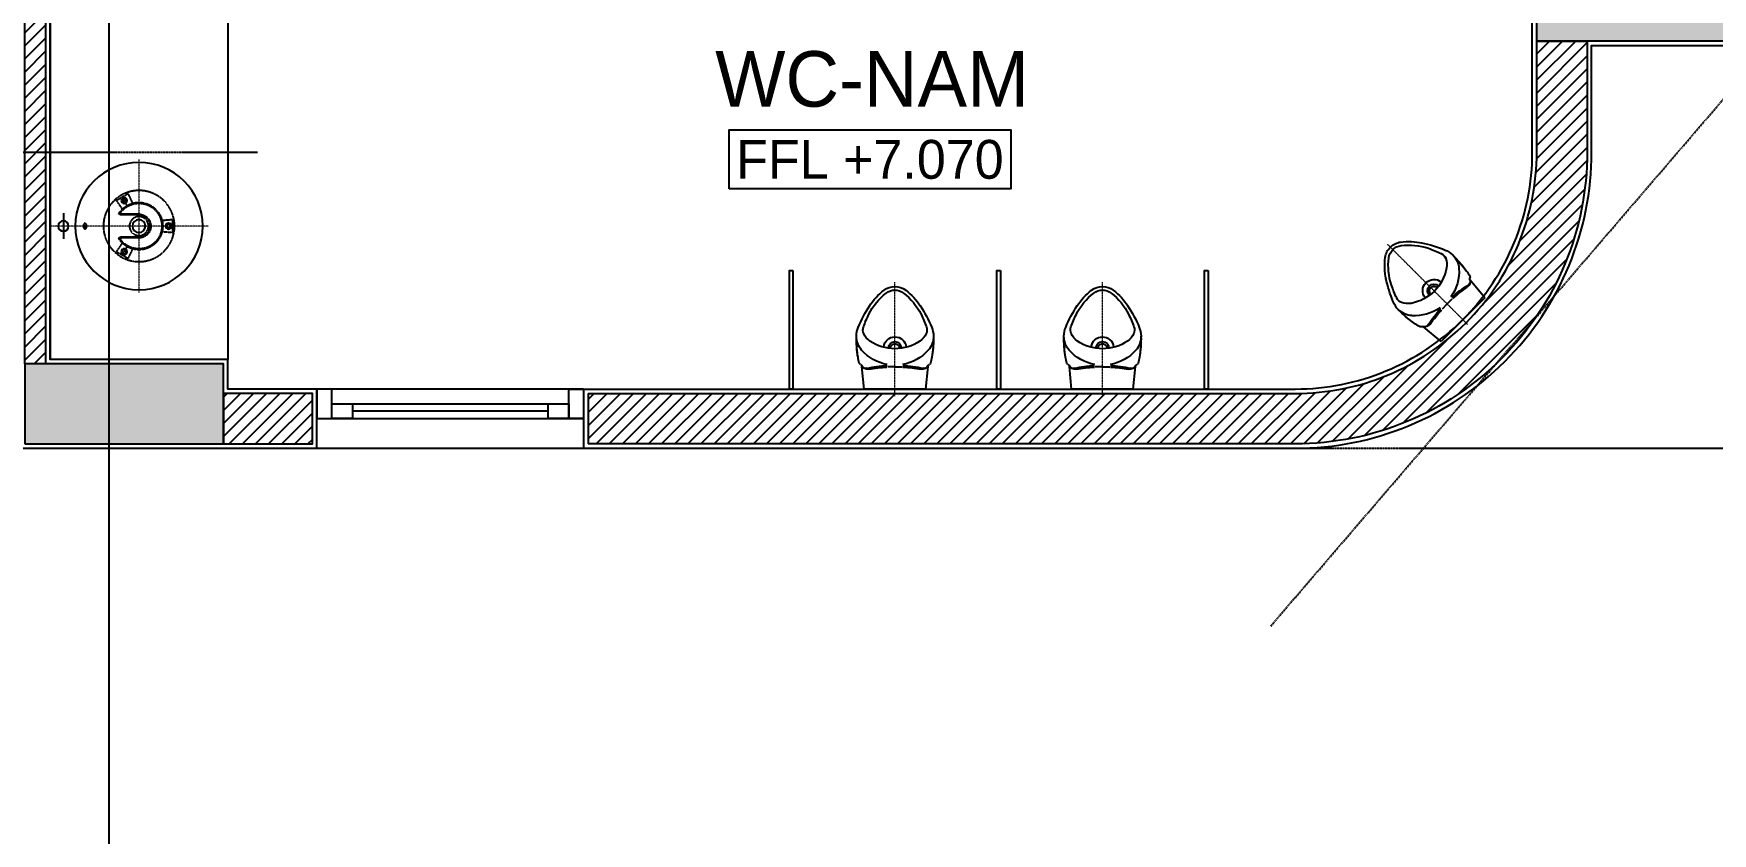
# Model space of a CAD drawing. Header units: inches. Extents: x 1721084 to 1854744, y 225101 to 488646.
# Drawn here: x 1830160 to 1835823, y 299326 to 302026 of the extents above; entities that cross this region are included whole.
import ezdxf
from ezdxf.enums import TextEntityAlignment as Align

# ---------------------------------------------------------------- set-up
doc = ezdxf.new("R2010")
doc.units = ezdxf.units.IN
doc.header["$MEASUREMENT"] = 0
doc.set_wipeout_variables(frame=1)
for name, pattern in [('X-PL-T3$0$X-GRID-TYPICAL$0$CENTER2', [1.125, 0.75, -0.125, 0.125, -0.125]), ('X-PL-T3$0$X-PL-T3$0$DASHED', [0.75, 0.5, -0.25]), ('X-PL-T3$0$X-WC-ME_3_5$0$CENTER', [6, 3, -1, 1, -1]), ('X-PL-T3$0$X-WC-ME_3_5$0$DASHED', [0.75, 0.5, -0.25])]:
    doc.linetypes.add(name, pattern=pattern)
for name, color, linetype in [('X-PL-T3$0$A-XREF', 250, 'Continuous'), ('X-PL-T3$0$X-GRID-TYPICAL$0$A-GRID', 250, 'X-PL-T3$0$X-GRID-TYPICAL$0$CENTER2'), ('X-PL-T3$0$X-PL-T3$0$A-ANNO-RNAM', 250, 'Continuous'), ('X-PL-T3$0$X-PL-T3$0$A-FLOR-WALL', 250, 'Continuous'), ('X-PL-T3$0$X-PL-T3$0$A-FLOR-WALL-FNSH', 250, 'Continuous'), ('X-PL-T3$0$X-PL-T3$0$A-XREF', 250, 'Continuous'), ('X-PL-T3$0$X-PL-T3$0$CGXD', 250, 'Continuous'), ('X-PL-T3$0$X-PL-T3$0$I-ANNO-LEVL-PLAN', 250, 'Continuous'), ('X-PL-T3$0$X-WC-ME_3_5$0$A-FLOR-PATT', 250, 'Continuous'), ('X-PL-T3$0$X-WC-ME_3_5$0$A-FLOR-WALL', 7, 'Continuous'), ('X-PL-T3$0$X-WC-ME_3_5$0$A-FLOR-WALL-FNSH', 16, 'Continuous'), ('X-PL-T3$0$X-WC-ME_3_5$0$A-FLOR-WALL-PART', 33, 'Continuous'), ('X-PL-T3$0$X-WC-ME_3_5$0$A-FLOR-WDW', 32, 'Continuous'), ('X-PL-T3$0$X-WC-ME_3_5$0$A-FURN-EQPM', 49, 'Continuous'), ('X-PL-T3$0$XREF2$0$A-FLOR-COLS-CONC', 250, 'Continuous'), ('X-PL-T3$0$XREF2$0$A-FLOR-PATT', 250, 'Continuous')]:
    doc.layers.add(name, color=color, linetype=linetype)
doc.styles.add('X-PL-T3$0$X-PL-T3$0$SYMBTEXT', font='VAVON_.TTF')

# ---------------------------------------------------------------- blocks, each defined once
blk = doc.blocks.new('X-PL-T3$0$X-GRID-TYPICAL')
at = {"layer": 'X-PL-T3$0$X-GRID-TYPICAL$0$A-GRID', "ltscale": 8}
for p, q in [((15100, -3650), (15100, 14420)), ((-3600, 0), (15600, 0)), ((-3600, -1000), (30944.3, -1000))]:
    blk.add_line(p, q, dxfattribs=at)
blk = doc.blocks.new('X-PL-T3$0$XREF2')
at = {"layer": 'X-PL-T3$0$XREF2$0$A-FLOR-PATT'}
h = blk.add_hatch(dxfattribs=at)
h.set_pattern_fill('!BTCT', color=250, scale=20, pattern_type=2)
h.set_pattern_definition([(50, (0, 0), (143.45204, -12.55043), [15, -165]), (355, (0, 0), (-27.7503, 150.4384), [12, -132]), (100.4514, (11.95, -1.05), (115.7019, 137.8879), [12.74804, -140.2284]), (46.1842, (0, 40), (213.4482, -33.1038), [22.5, -247.5]), (96.6356, (17.79, 37.24), (186.9325, 194.8236), [19.122, -210.3426]), (351.1842, (0, 40), (186.9324, 194.8237), [18, -198]), (21, (20, 30), (119.3814, -80.5238), [15, -165]), (326, (20, 30), (48.6631, 145.03), [12, -132]), (71.4514, (29.95, 23.29), (168.0445, 64.5061), [12.74804, -140.2284]), (37.5, (0, 0), (2.43197, 66.57877), [0, -130.4, 0, -134, 0, -132.5]), (7.5, (0, 0), (52.6139, 78.88234), [0, -76.4, 0, -127.4, 0, -50.5]), (327.5, (-44.6, 0), (106.76449, -4.51097), [0, -50, 0, -156, 0, -207]), (317.5, (-64.6, 0), (116.63723, 20.021), [0, -65, 0, -103.6, 0, -147]), (45, (0, 0), (-60.10408, 60.10408), []), (45, (0, 24.5), (-60.10408, 60.10408), [])])
h.paths.add_polyline_path([(20685, 3915), (20685, 4285), (20415, 4285), (20415, 3915)])
h.paths.add_polyline_path([(19915, 685), (19915, 374.6), (20685, 374.6), (20685, 685)])
h.paths.add_polyline_path([(15485, -985), (15485, -715), (14815, -715), (14815, -985)])
h.paths.add_polyline_path([(15385, 4285), (15015, 4285), (15015, 3915), (15385, 3915)])
h.paths.add_polyline_path([(8785, 5465), (8785, 5935), (8315, 5935), (8315, 5465)])
h.paths.add_polyline_path([(300, 385), (15, 385), (15, 15), (300, 15)])
h.paths.add_polyline_path([(4265, -985), (4735, -985), (4735, -715), (4265, -715)])
h.paths.add_polyline_path([(8515, -985), (8785, -985), (8785, -615), (8515, -615)])
h.paths.add_polyline_path([(15, 5465), (485, 5465), (485, 5935), (15, 5935)])
h.paths.add_polyline_path([(285, 11335), (15, 11335), (15, 10965), (285, 10965)])
h.paths.add_polyline_path([(8785, 11336.6), (8515, 11352.5), (8515, 10965), (8785, 10965)])
h.paths.add_polyline_path([(4735, 11575.6), (4265, 11603.3), (4265, 11315), (4735, 11315)])
h.paths.add_polyline_path([(20685, 10634.3), (20415, 10650.2), (20415, 10215), (20685, 10215)])
h.paths.add_polyline_path([(15485, 10941.1), (15015, 10968.9), (15015, 10665), (15485, 10665)])
h.paths.add_polyline_path([(25585, 10345.1), (25415, 10355.1), (25415, 10060.1), (25585, 10060.1)])
at = {"layer": 'X-PL-T3$0$XREF2$0$A-FLOR-COLS-CONC'}
for points in [[(19915, 685), (20685, 685), (20685, 374.6), (19915, 374.6)], [(14815, -985), (15485, -985), (15485, -715), (14815, -715)]]:
    blk.add_lwpolyline(points, close=True, dxfattribs=at)
blk = doc.blocks.new('X-PL-T3$0$X-PL-T3$0$IDEN-ELEV-PLAN')
blk.add_wipeout([(-6.333, -1.333), (-6.333, 1.333), (6.333, 1.333), (6.333, -1.333)])
blk.add_lwpolyline([(-6.333, -1.333), (-6.333, 1.333), (6.333, 1.333), (6.333, -1.333)], close=True)
at = {"color": 2, "style": 'X-PL-T3$0$X-PL-T3$0$SYMBTEXT'}
blk.add_attdef('EL0.000', text='', height=2, dxfattribs=at).set_placement((0, 0), align=Align.MIDDLE)
blk = doc.blocks.new('X-PL-T3$0$X-WC-ME_3_5$0$mb tieu nam')
for p, q in [((104, 0), (-104, 0)), ((104, 0), (111.5, -76.5)), ((-104, 0), (-111.5, -76.5)), ((0, -75), (-24.5, -75)), ((0, -75), (24.5, -75))]:
    blk.add_line(p, q)
at = {"linetype": 'X-PL-T3$0$X-WC-ME_3_5$0$CENTER', "lineweight": 13, "ltscale": 0.3}
blk.add_line((0, 24), (0, -360.3), dxfattribs=at)
for centre, radius, start, end in [((270, -172.7), 400, 170.5516, 180.8922), ((270, -172.7), 400, 170.5516, 179.4216), ((72.7, -139.9), 200, 164.7074, 170.5516), ((-114.4, -88.7), 6, 111.2183, 164.7074), ((-119.5, -75.7), 8, 291.2183, 354.3811), ((0, -230.5), 150, 99.9348, 138.5524), ((-92.1, -89.5), 22.7, 79.8336, 153.2684), ((-98, -84.7), 15, 77.3749, 141.0264), ((0, 353.1), 433.6, 257.3749, 266.4822), ((0, 424.1), 499.1, 259.8336, 266.898), ((0, -230.5), 150, 41.4561, 80.0777), ((-0.1, 353.1), 433.6, 273.5248, 282.6335), ((-0.1, 424.1), 499.1, 273.1092, 280.1749), ((92.1, -89.5), 22.7, 26.74, 100.1749), ((98.1, -84.6), 15, 38.982, 102.6335), ((119.5, -75.7), 8, 185.6274, 248.7901), ((114.4, -88.7), 6, 15.301, 68.7901), ((-72.7, -139.9), 200, 9.4569, 15.301), ((-270, -172.8), 400, 0.5869, 9.4569), ((-270, -172.8), 400, 359.1163, 9.4569), ((-59.9, -177.6), 70, 138.5524, 180.8359), ((-50.6, -211.6), 60, 124.2435, 155.7647), ((0, -286), 150, 90, 124.2435), ((0, -138), 38, 184.3369, 186.197), ((0, -138), 38, 186.197, 270.0256), ((0, -138), 22, 179.0277, 180.0885), ((0, -138), 22, 179.0155, 180), ((0, -138), 22, 180.0885, 270.0443), ((0, -138), 15, 175.22, 180), ((0, -138), 15, 175.2069, 180), ((0, -138), 15, 180, 270.0649), ((0, -286), 150, 55.765, 90.0085), ((0, -138), 22, 269.9642, 359.9199), ((0, -138), 15, 269.9435, 0.0085), ((0, -138), 38, 269.9828, 353.8115), ((0, -138), 15, 0.0085, 4.8016), ((0, -138), 15, 0.0085, 4.7884), ((0, -138), 22, 0.0085, 0.9929), ((0, -138), 22, 359.9199, 0.9807), ((0, -138), 38, 353.8115, 355.6716), ((50.7, -211.6), 60, 24.2438, 55.765), ((60, -177.5), 70, 359.1725, 41.4561), ((-49.9, -177.7), 80, 180.8922, 202.4254), ((278.2, -42.3), 435, 202.4254, 213.4098), ((-78, -199.3), 30, 155.7647, 199.8317), ((291.7, -66), 423, 199.8317, 206.1507), ((-278.1, -42.2), 435, 326.5792, 337.5636), ((-291.7, -65.9), 423, 333.8383, 340.1573), ((78, -199.3), 30, 340.1768, 24.2438), ((78, -199.3), 30, 340.1573, 24.2243), ((50, -177.7), 80, 337.5831, 359.1163), ((50, -177.7), 80, 337.5636, 359.0968), ((94.2, -162.9), 203, 206.1507, 232.5678), ((94.2, -162.9), 215, 212.9322, 232.5678), ((-94.2, -162.9), 203, 307.4212, 333.8383), ((-94.2, -162.9), 215, 307.4212, 327.0568), ((0, -286), 60, 232.5678, 270), ((0, -286), 48, 232.5678, 270), ((0, -286), 48, 269.989, 307.4212), ((0, -286), 60, 269.989, 307.4212)]:
    blk.add_arc(centre, radius, start, end)
blk = doc.blocks.new('X-PL-T3$0$X-WC-ME_3_5$0$lavabo am plan')
at = {"linetype": 'X-PL-T3$0$X-WC-ME_3_5$0$CENTER', "lineweight": 13, "ltscale": 0.3}
for p, q in [((0, 235), (0, -295.7)), ((225, 0), (-225, 0))]:
    blk.add_line(p, q, dxfattribs=at)
at = {"linetype": 'X-PL-T3$0$X-WC-ME_3_5$0$DASHED'}
for p, q in [((-22.5, 113.5), (-19.5, 77.6)), ((22.5, 113.5), (-22.5, 113.5)), ((19.5, 77.6), (22.5, 113.5)), ((-40, 0), (-40, -58.2)), ((-37.5, 0), (-37.5, -63.7)), ((-76.9, -21.9), (-109.5, -37.2)), ((-109.5, -37.2), (-87, -76.2)), ((-66.7, -38.5), (-98.3, -56.7)), ((-87, -76.2), (-57.4, -55.7)), ((37.5, 0), (37.5, -63.7)), ((40, 0), (40, -58.2)), ((57.4, -55.7), (87, -76.2)), ((66.7, -38.5), (98.3, -56.7)), ((109.5, -37.2), (76.9, -21.9)), ((87, -76.2), (109.5, -37.2))]:
    blk.add_line(p, q, dxfattribs=at)
for p, q in [((0, -187), (0, -177)), ((43.6, -255), (-43.6, -255))]:
    blk.add_line(p, q)
for centre, radius in [((0, 0), 215), ((0, 99.9), 10), ((0, 0), 22), ((-86.5, -49.9), 10), ((86.5, -49.9), 10), ((0, -255), 17.5)]:
    blk.add_circle(centre, radius)
for radius in [120, 32]:
    blk.add_circle((0, 0), radius, dxfattribs=at)
for centre, radius, start, end in [((0, 0), 80, 303.0966, 236.9034), ((0, 0), 77, 307.0664, 232.9336), ((0, 0), 40, 0, 180), ((0, 0), 37.5, 0, 180), ((-44, -58.2), 4, 232.9336, 0), ((-41.5, -63.7), 4, 236.9034, 0), ((41.5, -63.7), 4, 180, 303.0966), ((44, -58.2), 4, 180, 307.0664)]:
    blk.add_arc(centre, radius, start, end, dxfattribs=at)
blk.add_arc((0, -200.3), 17.3, 63.2447, 116.7553)
for centre, major_axis, ratio in [((0, 99.9), (7.5, 0), 0.733333), ((-86.5, -49.9), (3.75, -6.5), 0.733333), ((86.5, -49.9), (3.75, 6.5), 0.733333), ((0, -182), (9.5, 0), 0.526316)]:
    blk.add_ellipse(centre, major_axis=major_axis, ratio=ratio)
blk = doc.blocks.new('*U388')
at = {"color": 0, "ltscale": 40}
for p, q in [((-600, 100), (300, 100)), ((300, 0), (-600, 0))]:
    blk.add_line(p, q, dxfattribs=at)
at = {"ltscale": 40}
for p, q in [((180, 75), (-480, 75)), ((-480, 50), (180, 50))]:
    blk.add_line(p, q, dxfattribs=at)
at = {"color": 0, "lineweight": -2}
for points in [[(-600, 100), (-550, 100), (-550, 0), (-600, 0)], [(300, 100), (250, 100), (250, 0), (300, 0)]]:
    blk.add_lwpolyline(points, close=True, dxfattribs=at)
at = {"ltscale": 40}
for points in [[(-550, 50), (-480, 50), (-480, 100), (-550, 100)], [(180, 50), (250, 50), (250, 100), (180, 100)]]:
    blk.add_lwpolyline(points, close=True, dxfattribs=at)
blk = doc.blocks.new('X-PL-T3$0$X-WC-ME_3_5')
at = {"layer": 'X-PL-T3$0$X-WC-ME_3_5$0$A-FLOR-PATT'}
h = blk.add_hatch(dxfattribs=at)
h.set_pattern_fill('ANSI31', color=250, scale=250)
h.paths.add_polyline_path([(13685, 2485), (13585, 2485), (13585, 2415), (13685, 2415)])
h.paths.add_polyline_path([(15675, 2485), (14625, 2485), (14625, 2415), (15415, 2415), (15415, 1185), (14815, 1185), (14815, -715), (14885, -715), (14885, 1115), (15485, 1115), (15485, 2415), (15675, 2415)])
h.paths.add_polyline_path([(17779, 2085), (16785, 2085), (16785, 2885), (16715, 2885), (16715, 2485), (16615, 2485), (16615, 2415), (16715, 2415), (16715, 615), (16785, 615), (16785, 2015), (17709, 2015), (17709, 615), (19915, 615), (19915, 685), (17779, 685)])
h.paths.add_polyline_path([(20685, 2085), (20515, 2085), (20515, 685), (20685, 685)])
h = blk.add_hatch(dxfattribs=at)
h.set_pattern_fill('ANSI31', color=250, scale=250)
h.paths.add_polyline_path([(20085, 374.6), (19915, 374.6), (19915, 0, -0.414214), (19100, -815), (16715, -815), (16715, -985), (19100, -985, 0.414214), (20085, 0)])
h = blk.add_hatch(dxfattribs=at)
h.set_pattern_fill('ANSI31', color=250, scale=250)
h.paths.add_polyline_path([(15785, -815), (15485, -815), (15485, -985), (15785, -985)])
at = {"layer": 'X-PL-T3$0$X-WC-ME_3_5$0$A-FLOR-WALL'}
for points in [[(14815, -715), (14815, 1185), (15415, 1185), (15415, 2415), (14625, 2415), (14625, 2485), (15675, 2485), (15675, 2415), (15485, 2415), (15485, 1115), (14885, 1115), (14885, -715), (14815, -715)], [(16715, -815), (16715, -985)]]:
    blk.add_lwpolyline(points, dxfattribs=at)
for points in [[(19915, 0), (19915, 374.6), (20085, 374.6), (20085, 0, -0.414214), (19100, -985), (16715, -985)], [(16715, -815), (19100, -815, 0.414214), (19915, 0)]]:
    blk.add_lwpolyline(points, format="xyb", dxfattribs=at)
blk.add_lwpolyline([(15485, -985), (15785, -985), (15785, -815), (15485, -815)], close=True, dxfattribs=at)
at = {"layer": 'X-PL-T3$0$X-WC-ME_3_5$0$A-FLOR-WALL-FNSH', "ltscale": 200}
blk.add_line((19900, 0), (19900, 600), dxfattribs=at)
for points in [[(15400, 2400), (14610, 2400), (14610, 2500), (15690, 2500), (15690, 2400), (15500, 2400), (15500, 1100), (14900, 1100), (14900, -700)], [(14800, -1000), (15800, -1000), (15800, -800), (15500, -800), (15500, -700), (14900, -700)]]:
    blk.add_lwpolyline(points, dxfattribs=at)
at = {"layer": 'X-PL-T3$0$X-WC-ME_3_5$0$A-FLOR-WALL-FNSH'}
for points in [[(17400, -1000), (19100, -1000, 0.414214), (20100, 0), (20100, 359.6), (20700, 359.6), (22133.2, 2028.7)], [(16700, -800), (19100, -800, 0.414214), (19900, 0)]]:
    blk.add_lwpolyline(points, format="xyb", dxfattribs=at)
blk.add_lwpolyline([(16700, -800), (16700, -1000), (17400, -1000)], dxfattribs=at)
at = {"layer": 'X-PL-T3$0$X-WC-ME_3_5$0$A-FLOR-WALL-PART'}
for points in [[(17406, -400), (17406, -800), (17394, -800), (17394, -400)], [(18106, -400), (18106, -800), (18094, -800), (18094, -400)], [(18806, -400), (18806, -800), (18794, -800), (18794, -400)]]:
    blk.add_lwpolyline(points, close=True, dxfattribs=at)
blk.add_lwpolyline([(15800, -1000), (16700, -1000)], dxfattribs=at)
at = {"layer": 'X-PL-T3$0$X-WC-ME_3_5$0$A-FURN-EQPM'}
blk.add_lwpolyline([(14900, 1100), (15500, 1100), (15500, -700), (14900, -700)], close=True, dxfattribs=at)
at = {"layer": 'X-PL-T3$0$X-WC-ME_3_5$0$A-FLOR-WDW', "xscale": -1, "rotation": 180}
blk.add_blockref('*U388', (16400, -800), dxfattribs=at)
at = {"layer": 'X-PL-T3$0$X-WC-ME_3_5$0$A-FURN-EQPM', "xscale": -1}
for name, p, rotation in [('X-PL-T3$0$X-WC-ME_3_5$0$lavabo am plan', (15200, -250), 270), ('X-PL-T3$0$X-WC-ME_3_5$0$mb tieu nam', (19665.7, -565.7), 225), ('X-PL-T3$0$X-WC-ME_3_5$0$mb tieu nam', (17750, -800), 180), ('X-PL-T3$0$X-WC-ME_3_5$0$mb tieu nam', (18450, -800), 180)]:
    blk.add_blockref(name, p, dxfattribs=dict(at, rotation=rotation))
blk = doc.blocks.new('X-PL-T3$0$X-PL-T3')
at = {"layer": 'X-PL-T3$0$X-PL-T3$0$A-FLOR-WALL'}
blk.add_lwpolyline([(16715, -815), (16715, -985)], dxfattribs=at)
at = {"layer": 'X-PL-T3$0$X-PL-T3$0$A-FLOR-WALL-FNSH'}
blk.add_lwpolyline([(19100, -1000), (19100, -1000, 0.414214), (20100, 0), (20100, 359.6)], format="xyb", dxfattribs=at)
blk.add_lwpolyline([(16700, -800), (16700, -1000), (19100, -1000)], dxfattribs=at)
at = {"layer": 'X-PL-T3$0$X-PL-T3$0$CGXD', "linetype": 'X-PL-T3$0$X-PL-T3$0$DASHED', "ltscale": 7}
blk.add_line((19017.4, -1600), (31200.5, 12587.6), dxfattribs=at)
at = {"layer": 'X-PL-T3$0$X-PL-T3$0$A-XREF'}
for name in ['X-PL-T3$0$X-GRID-TYPICAL', 'X-PL-T3$0$XREF2']:
    blk.add_blockref(name, (0, 0), dxfattribs=at)
at = {"layer": 'X-PL-T3$0$X-PL-T3$0$A-ANNO-RNAM', "insert": (17673, 245.3), "char_height": 187.5, "width": 3663.529, "attachment_point": 5, "style": 'X-PL-T3$0$X-PL-T3$0$SYMBTEXT'}
blk.add_mtext('WC-NAM', dxfattribs=at)
at = {"layer": 'X-PL-T3$0$X-PL-T3$0$I-ANNO-LEVL-PLAN'}
ref = blk.add_blockref('X-PL-T3$0$X-PL-T3$0$IDEN-ELEV-PLAN', (17665.5, -24.7), dxfattribs=dict(at, xscale=75, yscale=75, zscale=75))
ref.add_attrib('EL 000.00', 'FFL +7.070', dxfattribs={"layer": '0', "height": 131.25, "style": 'X-PL-T3$0$X-PL-T3$0$SYMBTEXT'}).set_placement((17665.5, -24.7), align=Align.MIDDLE)
at = {"layer": 'X-PL-T3$0$X-PL-T3$0$A-FLOR-WALL'}
for points in [[(19915, 0), (19915, 374.6), (20085, 374.6), (20085, 0, -0.414214), (19100, -985), (16715, -985)], [(16715, -815), (19100, -815, 0.414214), (19915, 0)]]:
    blk.add_lwpolyline(points, format="xyb", dxfattribs=at)
at = {"layer": 'X-PL-T3$0$X-PL-T3$0$A-FLOR-WALL-FNSH'}
blk.add_lwpolyline([(16700, -800), (19100, -800, 0.414214), (19900, 0)], format="xyb", dxfattribs=at)
at = {"layer": 'X-PL-T3$0$X-PL-T3$0$A-XREF'}
blk.add_blockref('X-PL-T3$0$X-WC-ME_3_5', (0, 0), dxfattribs=at)
blk = doc.blocks.new('X-PL-T3')
at = {"layer": 'X-PL-T3$0$A-XREF'}
blk.add_blockref('X-PL-T3$0$X-PL-T3', (0, 0), dxfattribs=at)

msp = doc.modelspace()

# ---------------------------------------------------------------- block references
msp.add_blockref('X-PL-T3', (1815315.8, 301626.4))

doc.saveas('drawing.dxf')
